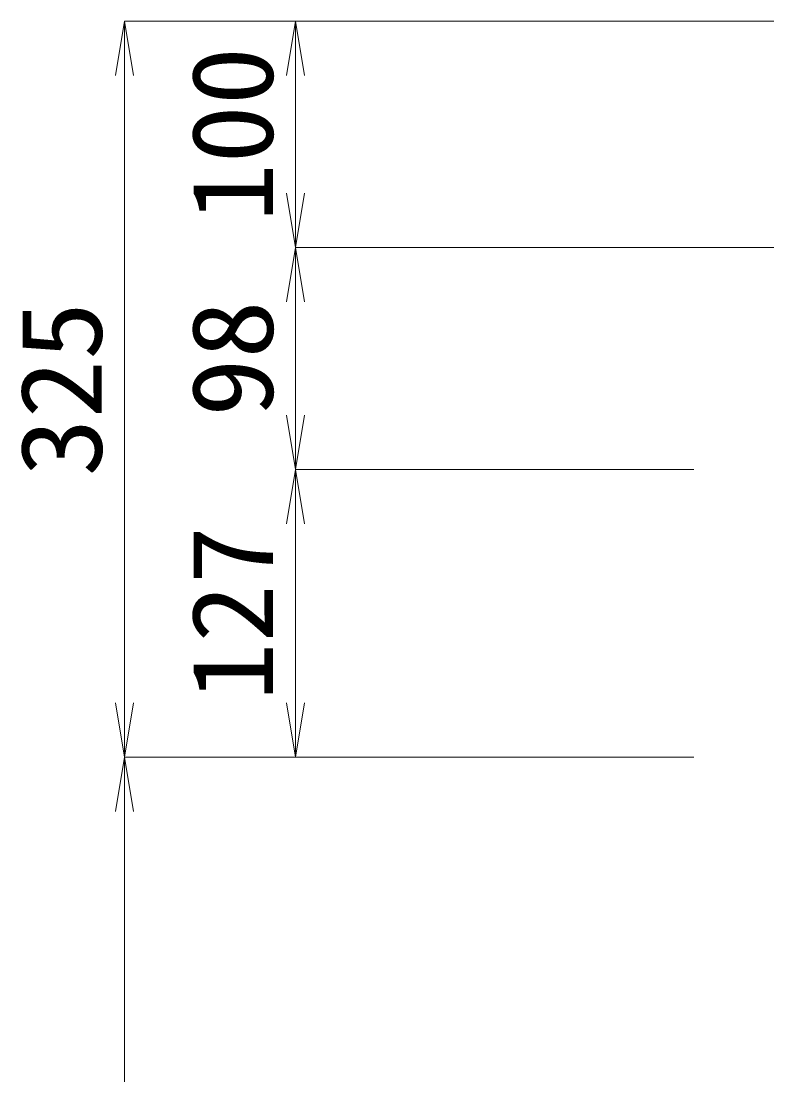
# Model space of a CAD drawing. Units: millimetres at full size. Extents: x -734 to 58102, y 49499 to 87169.
# Drawn here: x 11946.6 to 12276, y 77435 to 77900.3 of the extents above; entities that cross this region are included whole.
import ezdxf
from ezdxf.enums import TextEntityAlignment as Align

# ---------------------------------------------------------------- set-up
doc = ezdxf.new("R2010")
doc.units = ezdxf.units.MM
doc.header["$LTSCALE"] = 50
doc.layers.add('寸法線', color=7, linetype='Continuous', lineweight=13)
doc.styles.add('ＭＳ 明朝', font='')
doc.styles.get('ＭＳ 明朝').set_extended_font_data('MS Mincho')

# ---------------------------------------------------------------- blocks, each defined once
blk = doc.blocks.new('open_arrow')
at = {"color": 0, "linetype": 'Continuous', "lineweight": -2}
blk.add_lwpolyline([(7.5, 1.25), (0, 0), (7.5, -1.25)], dxfattribs=at)

msp = doc.modelspace()

# ---------------------------------------------------------------- linework, layer by layer
at = {"layer": '寸法線'}
for p, q in [((11992.27, 77575.27), (11992.27, 77900.27)), ((12368.63, 77900.27), (11992.27, 77900.27)), ((12067.81, 77800.27), (12067.81, 77900.27)), ((12368.63, 77900.27), (12067.81, 77900.27)), ((12067.81, 77702.27), (12067.81, 77800.27)), ((12363.63, 77800.27), (12067.81, 77800.27)), ((12363.63, 77800.27), (12067.81, 77800.27)), ((12067.81, 77702.27), (12067.81, 77575.27)), ((12243.63, 77702.27), (12067.81, 77702.27)), ((12243.63, 77702.27), (12067.81, 77702.27)), ((11992.27, 77575.27), (11992.27, 77175.27)), ((12243.63, 77575.27), (11992.27, 77575.27)), ((12243.63, 77575.27), (11992.27, 77575.27)), ((12243.63, 77575.27), (12067.81, 77575.27))]:
    msp.add_line(p, q, dxfattribs=at)

# ---------------------------------------------------------------- block references
at = {"layer": '寸法線', "xscale": 3.2, "yscale": 3.2}
for p, rotation in [((11992.27, 77900.27), 270), ((12067.81, 77900.27), 270), ((12067.81, 77800.27), 90), ((12067.81, 77800.27), 270), ((12067.81, 77702.27), 90), ((12067.81, 77702.27), 270), ((11992.27, 77575.27), 90), ((12067.81, 77575.27), 90), ((11992.27, 77575.27), 270)]:
    msp.add_blockref('open_arrow', p, dxfattribs=dict(at, rotation=rotation))

# ---------------------------------------------------------------- texts
at = {"layer": '寸法線', "style": 'ＭＳ 明朝', "width": 1.05}
for s, p in [('100', (12039.81, 77850.27)), ('325', (11964.27, 77737.77)), ('98', (12039.81, 77751.27)), ('127', (12039.81, 77638.77))]:
    msp.add_text(s, height=36.03, rotation=90, dxfattribs=at).set_placement(p, align=Align.MIDDLE_CENTER)

doc.saveas('drawing.dxf')
